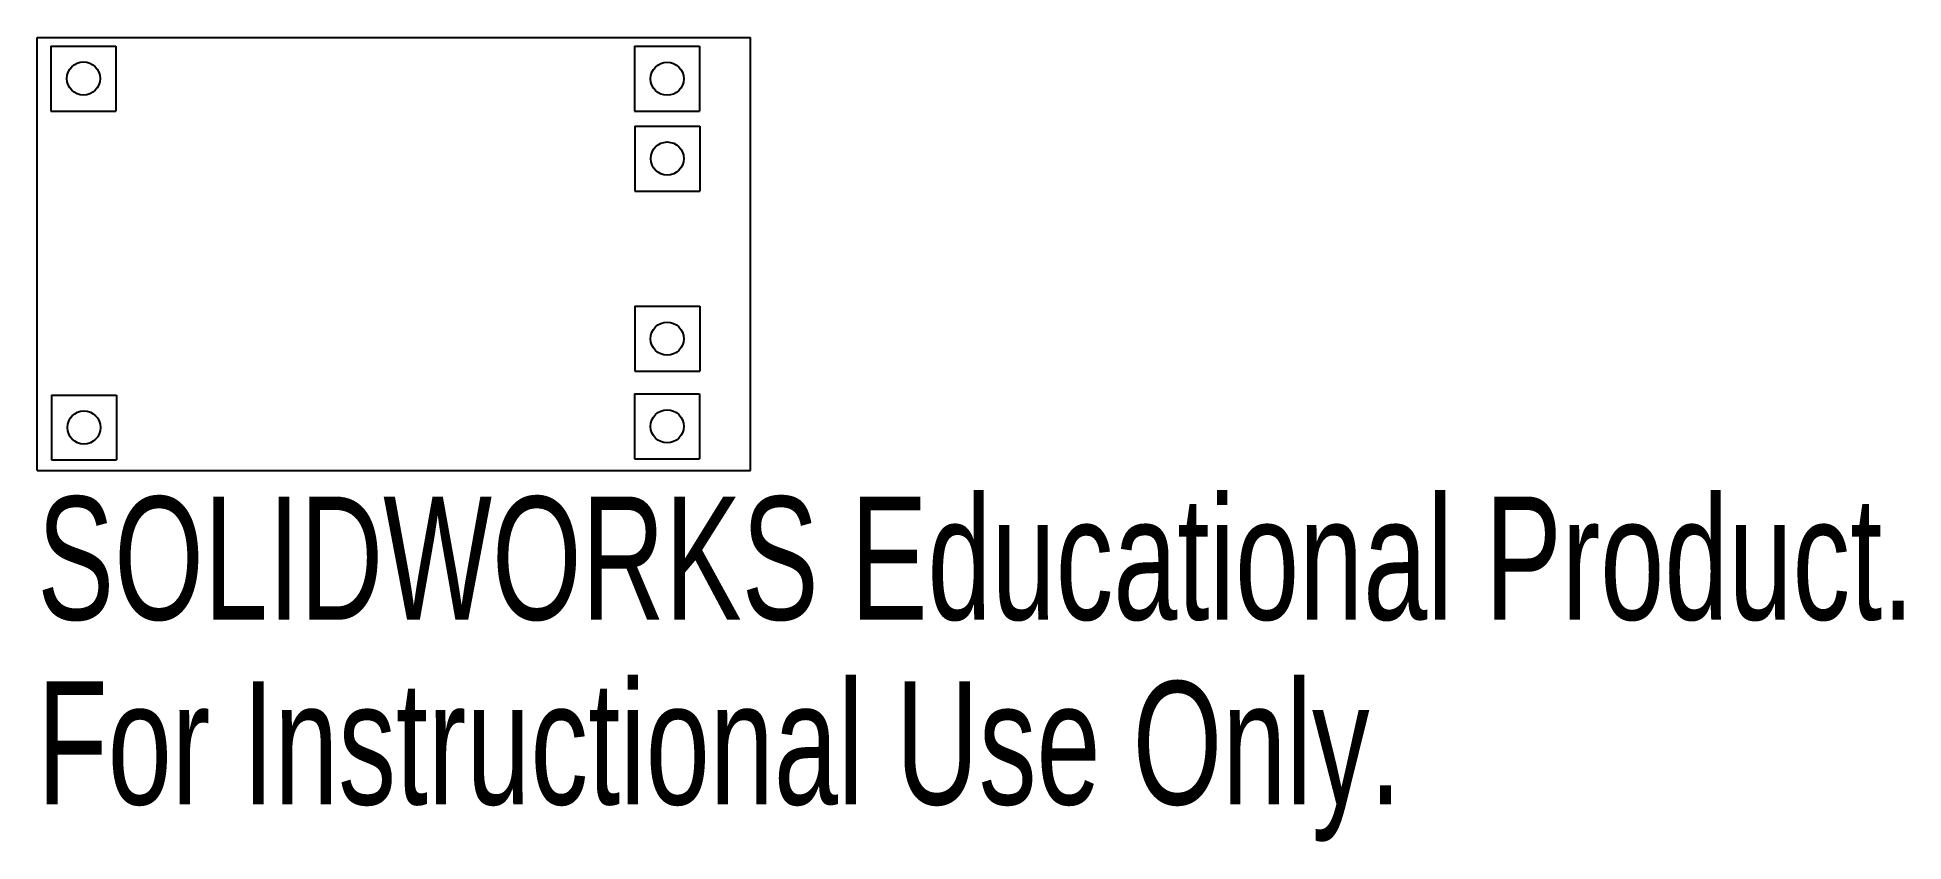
# Model space of a CAD drawing. Header units: millimetres. Extents: x 112.9 to 186.2, y 205.4 to 237.
import ezdxf

# ---------------------------------------------------------------- set-up
doc = ezdxf.new("R2010")
doc.units = ezdxf.units.MM
doc.styles.add('SLDTEXTSTYLE0', font='TXT', dxfattribs={"width": 0.7})

msp = doc.modelspace()

# ---------------------------------------------------------------- linework, layer by layer
at = {"color": 7, "linetype": 'Continuous', "lineweight": 25}
for p, q in [((112.93, 237.002), (140.93, 237.002)), ((112.93, 220.002), (112.93, 237.002)), ((140.93, 220.002), (140.93, 237.002)), ((113.466, 236.651), (116.016, 236.651)), ((113.466, 236.651), (113.466, 234.101)), ((116.016, 236.651), (116.016, 234.101)), ((136.38, 236.652), (138.93, 236.652)), ((136.38, 236.652), (136.38, 234.102)), ((138.93, 236.652), (138.93, 234.102)), ((113.466, 234.101), (116.016, 234.101)), ((136.38, 234.102), (138.93, 234.102)), ((136.385, 233.52), (138.935, 233.52)), ((136.385, 233.52), (136.385, 230.97)), ((138.935, 233.52), (138.935, 230.97)), ((136.385, 230.97), (138.935, 230.97)), ((136.383, 226.451), (138.933, 226.451)), ((136.383, 226.451), (136.383, 223.901)), ((138.933, 226.451), (138.933, 223.901)), ((136.383, 223.901), (138.933, 223.901)), ((113.486, 222.967), (116.036, 222.967)), ((113.486, 222.967), (113.486, 220.417)), ((116.036, 222.967), (116.036, 220.417)), ((136.38, 223.011), (138.93, 223.011)), ((136.38, 223.011), (136.38, 220.461)), ((138.93, 223.011), (138.93, 220.461)), ((112.93, 220.002), (140.93, 220.002)), ((113.486, 220.417), (116.036, 220.417)), ((136.38, 220.461), (138.93, 220.461))]:
    msp.add_line(p, q, dxfattribs=at)
for centre in [(114.741, 235.385), (137.655, 235.377), (137.66, 232.245), (137.658, 225.176), (114.761, 221.692), (137.655, 221.736)]:
    msp.add_circle(centre, 0.65, dxfattribs=at)

# ---------------------------------------------------------------- texts
at = {"color": 7, "linetype": 'Continuous', "char_height": 4.83362, "attachment_point": 1, "style": 'SLDTEXTSTYLE0'}
for s, insert in [('SOLIDWORKS Educational Product.', (112.93, 218.982)), ('For Instructional Use Only.', (112.93, 211.732))]:
    msp.add_mtext(s, dxfattribs=dict(at, insert=insert))

doc.saveas('drawing.dxf')
